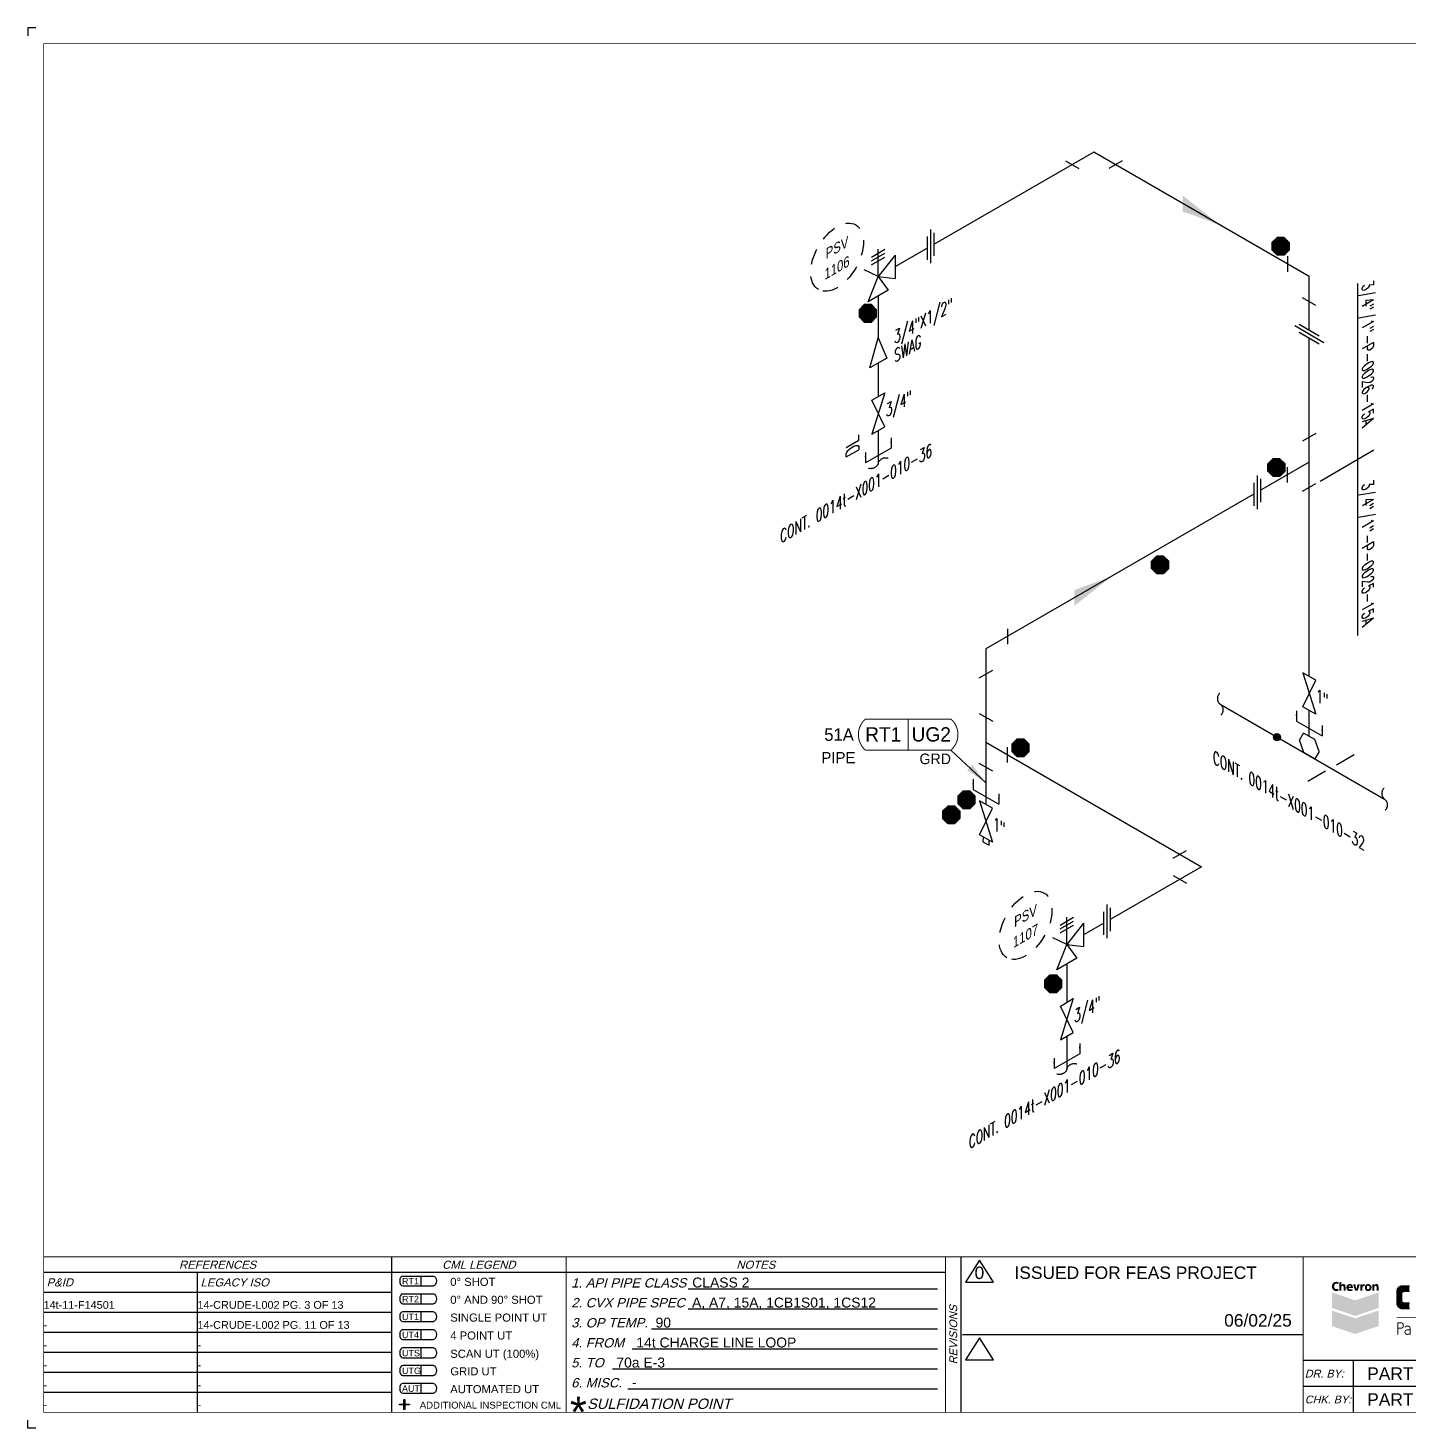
# Model space of a CAD drawing. Header units: inches. Extents: x 0 to 17.2, y 0 to 11.2.
# Drawn here: x 0 to 11.1, y 0 to 11.25 of the extents above; entities that cross this region are included whole.
import ezdxf
from ezdxf.enums import TextEntityAlignment as Align

# ---------------------------------------------------------------- set-up
doc = ezdxf.new("R2010")
doc.units = ezdxf.units.IN
doc.header["$MEASUREMENT"] = 0
doc.linetypes.add('HIDDEN2', pattern=[0.1875, 0.125, -0.0625])
for name, color, linetype in [('BORDER', 3, 'Continuous'), ('BORDERTEXT', 7, 'Continuous'), ('Continuation', 7, 'Continuous'), ('DL', 20, 'Continuous'), ('FITTINGS', 4, 'Continuous'), ('FLOW', 1, 'Continuous'), ('LOGO', 8, 'Continuous'), ('PART_PCML', 7, 'Continuous'), ('PART_SelectedCML_RT', 132, 'Continuous'), ('PIPE-ANNO', 150, 'HIDDEN2'), ('TEXT', 7, 'Continuous'), ('UNAS.PIPE', 251, 'Continuous')]:
    doc.layers.add(name, color=color, linetype=linetype)
doc.layers.add('PIPE', color=7, linetype='Continuous', lineweight=30)
doc.styles.add('CMLPAS', font='')
doc.styles.add('FEASStandard', font='arial.ttf')
doc.styles.add('ISO30', font='simplex.shx', dxfattribs={"width": 0.85, "oblique": 30, "height": 0.075})
doc.styles.add('PART_Standard', font='romans', dxfattribs={"width": 0.8, "height": 0.09})
doc.styles.add('Richmond', font='arial.ttf')
doc.styles.add('SIMPLEX', font='ROMANS')
doc.styles.get("Standard").update_dxf_attribs({"font": 'arial.ttf'})
doc.styles.get('CMLPAS').set_extended_font_data('Cordia New')
doc.dimstyles.new('Richmond', dxfattribs={"dimtxt": 0.18, "dimasz": 0.18, "dimexe": 0.18, "dimexo": 0.0625, "dimgap": 0.09, "dimtad": 0, "dimtih": 1, "dimtoh": 1, "dimdec": 4, "dimzin": 0, "dimdsep": 46, "dimtxsty": 'Richmond', "dimcen": 0.09, "dimadec": 0, "dimazin": 0, "dimtfac": 1, "dimtdec": 4, "dimtofl": 0, "dimtmove": 0, "dimatfit": 3, "dimfxl": 1, "dimtolj": 1, "dimtzin": 0, "dimarcsym": 0})
doc.dimstyles.get("Standard").update_dxf_attribs({"dimtxt": 0.18, "dimasz": 0.18, "dimexe": 0.18, "dimexo": 0.0625, "dimgap": 0.09, "dimtad": 0, "dimtih": 1, "dimtoh": 1, "dimdec": 4, "dimzin": 0, "dimdsep": 46, "dimtxsty": 'Standard', "dimcen": 0.09, "dimadec": 0, "dimazin": 0, "dimtfac": 1, "dimtdec": 4, "dimtofl": 0, "dimtmove": 0, "dimatfit": 3, "dimfxl": 1, "dimtolj": 1, "dimtzin": 0, "dimarcsym": 0})

# ---------------------------------------------------------------- blocks, each defined once
blk = doc.blocks.new('2_WELD_SINGLE_00')
at = {"linetype": 'ByBlock', "lineweight": -2}
h = blk.add_hatch(color=0, dxfattribs=at)
edge = h.paths.add_edge_path()
edge.add_arc((0, 0), 0.0286, 0, 360)
at = {"color": 0, "linetype": 'ByBlock', "lineweight": -2}
blk.add_circle((0, 0), 0.0286, dxfattribs=at)
blk = doc.blocks.new('4_SUPPORT_I-BEAM_30')
at = {"color": 0, "linetype": 'ByBlock', "lineweight": -2}
for p, q in [((-0.044, 0.025), (-0.186, 0.107)), ((0.186, -0.107), (0.044, -0.025))]:
    blk.add_line(p, q, dxfattribs=at)
blk = doc.blocks.new('1_Cont_330')
at = {"layer": 'Continuation', "style": 'PART_Standard', "oblique": 330, "width": 0.8}
blk.add_attdef('CONT.', (0, 0), '', height=0.09, rotation=330, dxfattribs=at)
blk = doc.blocks.new('1_Text_330')
at = {"layer": 'TEXT', "style": 'PART_Standard', "oblique": 330, "width": 0.8}
blk.add_attdef('3/4"', (0, 0), '', height=0.09, rotation=330, dxfattribs=at)
blk = doc.blocks.new('Border')
h = blk.add_hatch(color=256)
h.dxf.hatch_style = 1
h.paths.add_polyline_path([(3.147, 0.317), (3.11, 0.317), (3.11, 0.31), (3.147, 0.31), (3.147, 0.273), (3.154, 0.273), (3.154, 0.31), (3.191, 0.31), (3.191, 0.317), (3.154, 0.317), (3.154, 0.354), (3.147, 0.354)])
at = {"layer": 'LOGO', "lineweight": 0}
h = blk.add_hatch(color=164, dxfattribs=at)
edge = h.paths.add_edge_path()
edge.add_spline(control_points=[(10.659, 1.229), (10.656, 1.227), (10.65, 1.225), (10.642, 1.225), (10.618, 1.225), (10.605, 1.242), (10.605, 1.262), (10.605, 1.287), (10.622, 1.3), (10.643, 1.3), (10.652, 1.3), (10.656, 1.298), (10.659, 1.297), (10.659, 1.297), (10.656, 1.282), (10.656, 1.282), (10.653, 1.284), (10.65, 1.285), (10.644, 1.285), (10.634, 1.285), (10.623, 1.279), (10.623, 1.263), (10.623, 1.248), (10.632, 1.241), (10.644, 1.241), (10.649, 1.241), (10.652, 1.241), (10.656, 1.243), (10.656, 1.243), (10.659, 1.229), (10.659, 1.229)], knot_values=[0, 0, 0, 0, 1, 1, 1, 2, 2, 2, 3, 3, 3, 4, 4, 4, 5, 5, 5, 6, 6, 6, 7, 7, 7, 8, 8, 8, 9, 9, 9, 10, 10, 10, 10], degree=3, periodic=0)
h = blk.add_hatch(color=164, dxfattribs=at)
edge = h.paths.add_edge_path()
edge.add_spline(control_points=[(10.698, 1.282), (10.692, 1.282), (10.685, 1.279), (10.682, 1.274), (10.682, 1.274), (10.682, 1.274), (10.682, 1.274), (10.682, 1.274), (10.682, 1.3), (10.682, 1.3), (10.682, 1.3), (10.666, 1.294), (10.666, 1.294), (10.666, 1.294), (10.666, 1.228), (10.666, 1.228), (10.666, 1.228), (10.682, 1.228), (10.682, 1.228), (10.682, 1.228), (10.682, 1.259), (10.682, 1.259), (10.682, 1.263), (10.685, 1.268), (10.691, 1.268), (10.697, 1.268), (10.699, 1.263), (10.699, 1.256), (10.699, 1.256), (10.699, 1.228), (10.699, 1.228), (10.699, 1.228), (10.715, 1.228), (10.715, 1.228), (10.715, 1.228), (10.715, 1.259), (10.715, 1.259), (10.715, 1.275), (10.708, 1.282), (10.698, 1.282)], knot_values=[0, 0, 0, 0, 1, 1, 1, 2, 2, 2, 3, 3, 3, 4, 4, 4, 5, 5, 5, 6, 6, 6, 7, 7, 7, 8, 8, 8, 9, 9, 9, 10, 10, 10, 11, 11, 11, 12, 12, 12, 13, 13, 13, 13], degree=3, periodic=0)
h = blk.add_hatch(color=164, dxfattribs=at)
edge = h.paths.add_edge_path(flags=16)
edge.add_spline(control_points=[(10.758, 1.26), (10.758, 1.264), (10.756, 1.271), (10.749, 1.271), (10.742, 1.271), (10.739, 1.265), (10.739, 1.26), (10.739, 1.26), (10.758, 1.26), (10.758, 1.26)], knot_values=[0, 0, 0, 0, 1, 1, 1, 2, 2, 2, 3, 3, 3, 3], degree=3, periodic=0)
edge = h.paths.add_edge_path()
edge.add_spline(control_points=[(10.739, 1.249), (10.74, 1.242), (10.745, 1.238), (10.754, 1.238), (10.759, 1.238), (10.765, 1.24), (10.769, 1.242), (10.769, 1.242), (10.771, 1.23), (10.771, 1.23), (10.765, 1.227), (10.758, 1.225), (10.751, 1.225), (10.732, 1.225), (10.722, 1.237), (10.722, 1.254), (10.722, 1.271), (10.733, 1.282), (10.75, 1.282), (10.767, 1.282), (10.774, 1.27), (10.774, 1.254), (10.774, 1.253), (10.774, 1.25), (10.774, 1.249), (10.774, 1.249), (10.739, 1.249), (10.739, 1.249)], knot_values=[0, 0, 0, 0, 1, 1, 1, 2, 2, 2, 3, 3, 3, 4, 4, 4, 5, 5, 5, 6, 6, 6, 7, 7, 7, 8, 8, 8, 9, 9, 9, 9], degree=3, periodic=0)
blk.add_hatch(color=164, dxfattribs=at).paths.add_polyline_path([(10.793, 1.228), (10.775, 1.28), (10.793, 1.28), (10.802, 1.243), (10.803, 1.243), (10.812, 1.28), (10.83, 1.28), (10.812, 1.228)])
h = blk.add_hatch(color=164, dxfattribs=at)
edge = h.paths.add_edge_path()
edge.add_spline(control_points=[(10.834, 1.263), (10.834, 1.271), (10.834, 1.276), (10.834, 1.28), (10.834, 1.28), (10.849, 1.28), (10.849, 1.28), (10.849, 1.28), (10.849, 1.27), (10.849, 1.27), (10.849, 1.27), (10.85, 1.27), (10.85, 1.27), (10.852, 1.278), (10.857, 1.281), (10.863, 1.281), (10.865, 1.281), (10.866, 1.281), (10.868, 1.281), (10.868, 1.281), (10.868, 1.266), (10.868, 1.266), (10.867, 1.266), (10.864, 1.266), (10.862, 1.266), (10.855, 1.265), (10.852, 1.261), (10.851, 1.256), (10.85, 1.255), (10.85, 1.254), (10.85, 1.252), (10.85, 1.252), (10.85, 1.228), (10.85, 1.228), (10.85, 1.228), (10.834, 1.228), (10.834, 1.228), (10.834, 1.228), (10.834, 1.263), (10.834, 1.263)], knot_values=[0, 0, 0, 0, 1, 1, 1, 2, 2, 2, 3, 3, 3, 4, 4, 4, 5, 5, 5, 6, 6, 6, 7, 7, 7, 8, 8, 8, 9, 9, 9, 10, 10, 10, 11, 11, 11, 12, 12, 12, 13, 13, 13, 13], degree=3, periodic=0)
h = blk.add_hatch(color=164, dxfattribs=at)
edge = h.paths.add_edge_path(flags=16)
edge.add_spline(control_points=[(10.908, 1.254), (10.908, 1.262), (10.905, 1.27), (10.897, 1.27), (10.889, 1.27), (10.886, 1.262), (10.886, 1.254), (10.886, 1.245), (10.889, 1.238), (10.897, 1.238), (10.905, 1.238), (10.908, 1.245), (10.908, 1.254)], knot_values=[0, 0, 0, 0, 1, 1, 1, 2, 2, 2, 3, 3, 3, 4, 4, 4, 4], degree=3, periodic=0)
edge = h.paths.add_edge_path()
edge.add_spline(control_points=[(10.924, 1.254), (10.924, 1.237), (10.914, 1.225), (10.897, 1.225), (10.88, 1.225), (10.87, 1.237), (10.87, 1.254), (10.87, 1.271), (10.88, 1.282), (10.897, 1.282), (10.914, 1.282), (10.924, 1.271), (10.924, 1.254)], knot_values=[0, 0, 0, 0, 1, 1, 1, 2, 2, 2, 3, 3, 3, 4, 4, 4, 4], degree=3, periodic=0)
h = blk.add_hatch(color=164, dxfattribs=at)
edge = h.paths.add_edge_path()
edge.add_spline(control_points=[(10.931, 1.263), (10.931, 1.27), (10.931, 1.275), (10.931, 1.28), (10.931, 1.28), (10.946, 1.28), (10.946, 1.28), (10.946, 1.28), (10.946, 1.273), (10.946, 1.273), (10.946, 1.273), (10.946, 1.273), (10.946, 1.273), (10.948, 1.276), (10.954, 1.282), (10.963, 1.282), (10.973, 1.282), (10.98, 1.275), (10.98, 1.259), (10.98, 1.259), (10.98, 1.228), (10.98, 1.228), (10.98, 1.228), (10.964, 1.228), (10.964, 1.228), (10.964, 1.228), (10.964, 1.257), (10.964, 1.257), (10.964, 1.263), (10.962, 1.268), (10.956, 1.268), (10.951, 1.268), (10.949, 1.265), (10.948, 1.262), (10.947, 1.261), (10.947, 1.259), (10.947, 1.258), (10.947, 1.258), (10.947, 1.228), (10.947, 1.228), (10.947, 1.228), (10.931, 1.228), (10.931, 1.228), (10.931, 1.228), (10.931, 1.263), (10.931, 1.263)], knot_values=[0, 0, 0, 0, 1, 1, 1, 2, 2, 2, 3, 3, 3, 4, 4, 4, 5, 5, 5, 6, 6, 6, 7, 7, 7, 8, 8, 8, 9, 9, 9, 10, 10, 10, 11, 11, 11, 12, 12, 12, 13, 13, 13, 14, 14, 14, 15, 15, 15, 15], degree=3, periodic=0)
h = blk.add_hatch(color=150, dxfattribs=at)
h.set_gradient(color1=(0, 127, 255), color2=(0, 59, 117), rotation=45, one_color=1, tint=0.23, name='HEMISPHERICAL')
h.paths.add_polyline_path([(10.605, 1.089), (10.605, 1.214), (10.793, 1.151)])
h = blk.add_hatch(color=142, dxfattribs=at)
h.set_gradient(color1=(0, 153, 204), color2=(0, 57, 77), rotation=75, one_color=1, tint=0.15, name='INVCYLINDER')
h.paths.add_polyline_path([(10.98, 1.214), (10.793, 1.151), (10.605, 1.089), (10.793, 1.026), (10.98, 1.089)])
h = blk.add_hatch(color=242, dxfattribs=at)
h.set_gradient(color1=(204, 0, 51), color2=(102, 0, 26), rotation=45, one_color=1, tint=0.2, name='HEMISPHERICAL')
h.paths.add_polyline_path([(10.605, 0.944), (10.605, 1.069), (10.793, 1.006)])
h = blk.add_hatch(color=1, dxfattribs=at)
h.set_gradient(color1=(255, 0, 0), color2=(87, 0, 0), rotation=75, one_color=1, tint=0.17, name='INVCYLINDER')
h.paths.add_polyline_path([(10.98, 1.069), (10.793, 1.006), (10.605, 0.944), (10.793, 0.881), (10.98, 0.944)])
blk.add_line((5.432, 1.244), (7.435, 1.244))
for points in [[(5.43, 1.083), (7.435, 1.083)], [(5.136, 0.922), (7.435, 0.922)], [(4.982, 0.762), (7.435, 0.762)], [(4.822, 0.601), (7.435, 0.601)], [(3.147, 0.317), (3.147, 0.354), (3.154, 0.354), (3.154, 0.317)], [(4.947, 0.44), (7.435, 0.44)], [(3.147, 0.31), (3.11, 0.31), (3.11, 0.317), (3.147, 0.317)], [(3.154, 0.31), (3.154, 0.273), (3.147, 0.273), (3.147, 0.31)], [(3.154, 0.317), (3.191, 0.317), (3.191, 0.31), (3.154, 0.31)]]:
    blk.add_lwpolyline(points)
at = {"layer": 'BORDER'}
for p, q in [((7.625, 0.25), (7.625, 1.5)), ((7.5, 1.375), (0.25, 1.375)), ((1.487, 0.25), (1.487, 1.375)), ((1.487, 1.214), (0.25, 1.214)), ((3.048, 1.214), (1.487, 1.214)), ((1.487, 1.054), (0.25, 1.054)), ((3.048, 1.054), (1.487, 1.054)), ((1.487, 0.893), (0.25, 0.893)), ((3.048, 0.893), (1.487, 0.893)), ((1.487, 0.732), (0.25, 0.732)), ((3.048, 0.732), (1.487, 0.732)), ((1.487, 0.571), (0.25, 0.571)), ((3.048, 0.571), (1.487, 0.571)), ((12.25, 0.667), (10.375, 0.667)), ((10.775, 0.667), (10.775, 0.25)), ((12.25, 0.458), (10.375, 0.458)), ((1.487, 0.411), (0.25, 0.411)), ((3.048, 0.411), (1.487, 0.411))]:
    blk.add_line(p, q, dxfattribs=at)
at = {"layer": 'BORDER', "const_width": 0.005}
blk.add_lwpolyline([(0.25, 0.25), (17.25, 0.25), (17.25, 11.25), (0.25, 11.25)], close=True, dxfattribs=at)
at = {"layer": 'BORDER', "const_width": 0.00833}
for points in [[(17.25, 1.5), (0.25, 1.5)], [(3.048, 0.25), (3.048, 1.5)], [(4.45, 0.25), (4.45, 1.5)], [(7.5, 0.25), (7.5, 1.5)], [(10.375, 0.25), (10.375, 1.5)], [(7.634, 0.875), (10.375, 0.875)]]:
    blk.add_lwpolyline(points, dxfattribs=at)
at = {"layer": 'BORDERTEXT', "color": 7, "linetype": 'Continuous'}
for p, q in [((3.137, 1.346), (3.383, 1.346)), ((3.137, 1.267), (3.383, 1.267)), ((3.137, 1.202), (3.383, 1.202)), ((3.137, 1.123), (3.383, 1.123))]:
    blk.add_line(p, q, dxfattribs=at)
at = {"layer": 'BORDERTEXT'}
for p, q in [((3.283, 1.346), (3.283, 1.267)), ((3.283, 1.202), (3.283, 1.123)), ((3.283, 1.059), (3.283, 0.98)), ((3.283, 1.059), (3.283, 0.98)), ((3.283, 0.915), (3.283, 0.836)), ((3.283, 0.915), (3.283, 0.836)), ((3.283, 0.768), (3.283, 0.689)), ((3.283, 0.768), (3.283, 0.689)), ((3.283, 0.626), (3.283, 0.548)), ((3.283, 0.626), (3.283, 0.548)), ((3.283, 0.483), (3.283, 0.405)), ((3.283, 0.483), (3.283, 0.405))]:
    blk.add_line(p, q, dxfattribs=at)
at = {"layer": 'BORDERTEXT', "color": 7}
for p, q in [((3.383, 1.059), (3.137, 1.059)), ((3.137, 0.98), (3.383, 0.98)), ((3.383, 0.915), (3.137, 0.915)), ((3.137, 0.836), (3.383, 0.836)), ((3.383, 0.768), (3.137, 0.768)), ((3.137, 0.689), (3.383, 0.689)), ((3.383, 0.626), (3.137, 0.626)), ((3.137, 0.548), (3.383, 0.548)), ((3.383, 0.483), (3.137, 0.483)), ((3.137, 0.405), (3.383, 0.405))]:
    blk.add_line(p, q, dxfattribs=at)
at = {"layer": 'BORDERTEXT'}
for centre in [(3.137, 1.307), (3.137, 1.163), (3.137, 1.02), (3.137, 0.876), (3.137, 0.729), (3.137, 0.587), (3.137, 0.444)]:
    blk.add_ellipse(centre, major_axis=(0, -0.0394), ratio=0.624439, start_param=3.141593, end_param=6.283185, dxfattribs=at)
at = {"layer": 'BORDERTEXT', "extrusion": (0, 0, -1)}
for centre in [(3.383, 1.307), (3.383, 1.163), (3.383, 1.02), (3.383, 0.876), (3.383, 0.729), (3.383, 0.587), (3.383, 0.444)]:
    blk.add_ellipse(centre, major_axis=(0, -0.0394), ratio=0.624439, start_param=3.141593, end_param=6.283185, dxfattribs=at)
at = {"layer": 'LOGO'}
for p, q in [((11.133, 1.109), (11.133, 1.242)), ((11.136, 1.103), (11.136, 1.248)), ((11.139, 1.099), (11.139, 1.252)), ((11.143, 1.096), (11.143, 1.255)), ((11.146, 1.094), (11.146, 1.257)), ((11.149, 1.091), (11.149, 1.26)), ((11.152, 1.09), (11.152, 1.261)), ((11.155, 1.088), (11.155, 1.263)), ((11.158, 1.087), (11.158, 1.264)), ((11.161, 1.086), (11.161, 1.265)), ((11.164, 1.086), (11.164, 1.265)), ((11.168, 1.085), (11.168, 1.266)), ((11.171, 1.216), (11.171, 1.266)), ((11.174, 1.22), (11.174, 1.266)), ((11.177, 1.222), (11.177, 1.266)), ((11.18, 1.223), (11.18, 1.266)), ((11.183, 1.224), (11.183, 1.266)), ((11.186, 1.224), (11.186, 1.266)), ((11.189, 1.224), (11.189, 1.266)), ((11.193, 1.224), (11.193, 1.266)), ((11.196, 1.224), (11.196, 1.266)), ((11.199, 1.224), (11.199, 1.266)), ((11.202, 1.224), (11.202, 1.266)), ((11.205, 1.224), (11.205, 1.266)), ((11.208, 1.224), (11.208, 1.266)), ((11.211, 1.224), (11.211, 1.266)), ((11.214, 1.224), (11.214, 1.266)), ((11.218, 1.224), (11.218, 1.266)), ((11.221, 1.224), (11.221, 1.266)), ((11.224, 1.224), (11.224, 1.266)), ((11.13, 1.118), (11.13, 1.233)), ((11.171, 1.085), (11.171, 1.136)), ((11.174, 1.085), (11.174, 1.132)), ((11.177, 1.085), (11.177, 1.13)), ((11.18, 1.085), (11.18, 1.128)), ((11.183, 1.085), (11.183, 1.128)), ((11.186, 1.085), (11.186, 1.127)), ((11.189, 1.085), (11.189, 1.127)), ((11.193, 1.085), (11.193, 1.127)), ((11.196, 1.085), (11.196, 1.127)), ((11.199, 1.085), (11.199, 1.127)), ((11.202, 1.085), (11.202, 1.127)), ((11.205, 1.085), (11.205, 1.127)), ((11.208, 1.085), (11.208, 1.127)), ((11.211, 1.085), (11.211, 1.127)), ((11.214, 1.085), (11.214, 1.127)), ((11.218, 1.085), (11.218, 1.127)), ((11.221, 1.085), (11.221, 1.127)), ((11.224, 1.085), (11.224, 1.127))]:
    blk.add_line(p, q, dxfattribs=at)
for points in [[(11.228, 1.127), (11.186, 1.127), (11.184, 1.128), (11.183, 1.128), (11.181, 1.128), (11.18, 1.129), (11.178, 1.129), (11.177, 1.13), (11.176, 1.131), (11.174, 1.132), (11.173, 1.133), (11.172, 1.134), (11.171, 1.135), (11.17, 1.136), (11.17, 1.138), (11.169, 1.139), (11.168, 1.141), (11.168, 1.142), (11.168, 1.144), (11.168, 1.145), (11.168, 1.206), (11.168, 1.208), (11.168, 1.209), (11.168, 1.211), (11.169, 1.213), (11.17, 1.214), (11.17, 1.215), (11.171, 1.217), (11.172, 1.218), (11.173, 1.219), (11.174, 1.22), (11.176, 1.221), (11.177, 1.222), (11.178, 1.223), (11.18, 1.223), (11.181, 1.224), (11.183, 1.224), (11.184, 1.224), (11.186, 1.224), (11.228, 1.224)], [(11.228, 1.266), (11.171, 1.266), (11.169, 1.266), (11.166, 1.266), (11.164, 1.265), (11.161, 1.265), (11.159, 1.264), (11.157, 1.263), (11.155, 1.263), (11.152, 1.261), (11.15, 1.26), (11.148, 1.259), (11.146, 1.258), (11.144, 1.256), (11.142, 1.255), (11.141, 1.253), (11.139, 1.251), (11.137, 1.249), (11.136, 1.247), (11.135, 1.245), (11.134, 1.243), (11.133, 1.241), (11.132, 1.238), (11.131, 1.236), (11.13, 1.234), (11.13, 1.231), (11.13, 1.229), (11.129, 1.227), (11.129, 1.224)], [(11.129, 1.225), (11.128, 1.209), (11.127, 1.192), (11.127, 1.176), (11.127, 1.16), (11.128, 1.144), (11.129, 1.127), (11.129, 1.127), (11.129, 1.125), (11.13, 1.122), (11.13, 1.12), (11.13, 1.117), (11.131, 1.115), (11.132, 1.112), (11.133, 1.11), (11.134, 1.108), (11.135, 1.106), (11.136, 1.104), (11.137, 1.102), (11.139, 1.1), (11.141, 1.098), (11.142, 1.097), (11.144, 1.095), (11.146, 1.093), (11.148, 1.092), (11.15, 1.091), (11.152, 1.09), (11.155, 1.089), (11.157, 1.088), (11.159, 1.087), (11.161, 1.086), (11.164, 1.086), (11.166, 1.085), (11.169, 1.085), (11.171, 1.085), (11.228, 1.085)]]:
    blk.add_lwpolyline(points, dxfattribs=at)
for points, const_width in [([(12.024, 1.015), (11.127, 1.015)], 0.00625), ([(11.136, 0.974), (11.136, 0.875)], 0.00773)]:
    blk.add_lwpolyline(points, dxfattribs=dict(at, const_width=const_width))
at = {"layer": 'LOGO', "const_width": 0.00773}
for points in [[(11.14, 0.97), (11.162, 0.97, -0.414214), (11.179, 0.953), (11.179, 0.944, -0.414214), (11.162, 0.927), (11.14, 0.927)], [(11.233, 0.915), (11.212, 0.913, 0.396573), (11.192, 0.895), (11.192, 0.891, 0.414214), (11.216, 0.878), (11.233, 0.881)], [(11.193, 0.933), (11.193, 0.933, -0.313861), (11.208, 0.944), (11.219, 0.944, -0.382974), (11.234, 0.922), (11.234, 0.875, -0.382974)]]:
    blk.add_lwpolyline(points, format="xyb", dxfattribs=at)
at = {"layer": 'BORDERTEXT', "style": 'FEASStandard', "oblique": 15}
for s, p in [('REFERENCES', (1.649, 1.437)), ('CML LEGEND', (3.749, 1.437)), ('NOTES', (5.975, 1.437))]:
    blk.add_text(s, height=0.065, dxfattribs=at).set_placement(p, align=Align.MIDDLE)
for s, height, p in [('P&ID', 0.065, (0.275, 1.295)), ('LEGACY ISO', 0.065, (1.512, 1.295)), ('DR. BY:', 0.0625, (10.387, 0.562)), ('CHK. BY:', 0.0625, (10.387, 0.354))]:
    blk.add_text(s, height=height, dxfattribs=at).set_placement(p, align=Align.MIDDLE_LEFT)
at = {"layer": 'BORDERTEXT', "style": 'FEASStandard'}
for s, height, p in [('RT1', 0.0518, (3.131, 1.279)), ('0%%D SHOT', 0.0648, (3.519, 1.267)), ('RT2', 0.0518, (3.131, 1.135)), ('0%%D AND 90%%D SHOT', 0.0648, (3.519, 1.123)), ('UT1', 0.0518, (3.131, 0.992)), ('SINGLE POINT UT', 0.0648, (3.519, 0.98)), ('4 POINT UT', 0.0648, (3.519, 0.836)), ('UT4', 0.0518, (3.131, 0.847)), ('UTS', 0.0518, (3.131, 0.701)), ('SCAN UT (100%%%)', 0.0648, (3.519, 0.689)), ('UTG', 0.0518, (3.131, 0.559)), ('GRID UT', 0.0648, (3.519, 0.548)), ('AUT', 0.0518, (3.131, 0.416)), ('AUTOMATED UT', 0.0648, (3.519, 0.405)), ('ADDITIONAL INSPECTION CML', 0.055, (3.274, 0.281))]:
    blk.add_text(s, height=height, dxfattribs=at).set_placement(p)
at = {"layer": 'BORDERTEXT', "style": 'FEASStandard', "oblique": 15}
for s, height, p in [('1. API PIPE CLASS', 0.075, (4.491, 1.254)), ('2. CVX PIPE SPEC', 0.075, (4.491, 1.094)), ('3. OP TEMP.', 0.075, (4.491, 0.933)), ('4. FROM ', 0.075, (4.491, 0.772)), ('5. TO ', 0.075, (4.491, 0.612)), ('6. MISC. ', 0.075, (4.491, 0.451)), ('SULFIDATION POINT', 0.08333, (4.619, 0.278))]:
    blk.add_text(s, height=height, dxfattribs=at).set_placement(p)
blk.add_text('REVISIONS', height=0.0625, rotation=90, dxfattribs=at).set_placement((7.562, 0.875), align=Align.MIDDLE)
at = {"layer": 'BORDERTEXT', "insert": (4.481, 0.378), "char_height": 0.25, "attachment_point": 1, "style": 'FEASStandard'}
blk.add_mtext('*', dxfattribs=at)
blk = doc.blocks.new('BORDER TEXT')
at = {"layer": 'BORDERTEXT'}
for tag, p, height, style in [('API_PIPE_CLASS', (5.464, 1.254), 0.08, 'Richmond'), ('MATERIAL1', (12.263, 1.211), 0.08, 'Richmond'), ('P&ID_#1', (0.25, 1.083), 0.0625, 'FEASStandard'), ('LINE_#1', (1.487, 1.083), 0.0625, 'FEASStandard'), ('CVX_PIPE_SPEC', (5.462, 1.093), 0.08, 'Richmond'), ('OP_TEMP', (5.169, 0.932), 0.08, 'Richmond'), ('MATERIAL2', (12.263, 1.04), 0.08, 'Richmond'), ('P&ID_#2', (0.25, 0.922), 0.0625, 'FEASStandard'), ('LINE_#2', (1.487, 0.922), 0.0625, 'FEASStandard'), ('MATERIAL3', (12.263, 0.868), 0.08, 'Richmond'), ('P&ID_#3', (0.25, 0.762), 0.0625, 'FEASStandard'), ('LINE_#3', (1.487, 0.762), 0.0625, 'FEASStandard'), ('FROM', (5.015, 0.772), 0.08, 'Richmond'), ('TO', (4.854, 0.611), 0.08, 'Richmond'), ('MATERIAL4', (12.263, 0.696), 0.08, 'Richmond'), ('P&ID_#4', (0.25, 0.601), 0.0625, 'FEASStandard'), ('LINE_#4', (1.487, 0.601), 0.0625, 'FEASStandard'), ('MATERIAL5', (12.263, 0.525), 0.08, 'Richmond'), ('P&ID_#5', (0.25, 0.44), 0.0625, 'FEASStandard'), ('LINE_#5', (1.487, 0.44), 0.0625, 'FEASStandard'), ('MISC', (4.979, 0.451), 0.08, 'Richmond'), ('INSULATION', (12.928, 0.414), 0.0625, 'FEASStandard'), ('P&ID_#6', (0.25, 0.28), 0.0625, 'FEASStandard'), ('LINE_#6', (1.487, 0.28), 0.0625, 'FEASStandard'), ('PWHT', (12.928, 0.281), 0.0625, 'FEASStandard')]:
    blk.add_attdef(tag, p, '', height=height, dxfattribs=dict(at, style=style))
at = {"layer": 'BORDERTEXT', "style": 'FEASStandard'}
for tag, p in [('DR.BY', (11.075, 0.562)), ('DR.BY_DATE', (11.95, 0.562)), ('CHK_BY', (11.075, 0.354)), ('CHK._BY_DATE', (11.95, 0.354))]:
    blk.add_attdef(tag, text='', height=0.1, dxfattribs=at).set_placement(p, align=Align.MIDDLE_CENTER)
at = {"layer": 'BORDERTEXT', "style": 'PART_Standard', "width": 0.8}
for tag, p in [('PLANT_NUMBER', (13.938, 0.384)), ('SYSTEM_NUMBER', (14.812, 0.384)), ('CIRCUIT_NUMBER', (15.688, 0.384)), ('SHEET_NUMBER', (16.5, 0.384)), ('REVISION', (17.062, 0.384))]:
    blk.add_attdef(tag, text='', height=0.15, dxfattribs=at).set_placement(p, align=Align.MIDDLE_CENTER)
blk = doc.blocks.new('1_BREAK-PIPE_PIPE_00')
at = {"color": 0, "linetype": 'ByBlock', "lineweight": -2}
for centre, major_axis in [((0.03, -0.092), (0, 0.101)), ((-0.03, 0.092), (0, -0.101))]:
    blk.add_ellipse(centre, major_axis=major_axis, ratio=0.711978, start_param=0.427466, end_param=3.141593, dxfattribs=at)
blk = doc.blocks.new('1_Tilde_00')
at = {"layer": 'PIPE-ANNO', "xscale": -0.5000000000000001, "yscale": 0.5, "zscale": 0.5}
blk.add_blockref('1_BREAK-PIPE_PIPE_00', (0, 0), dxfattribs=at)
blk = doc.blocks.new('2_TEE_THREAD_30')
at = {"color": 0, "linetype": 'ByBlock', "lineweight": -2}
for p, q in [((0.054, 0.232), (-0.054, 0.17)), ((0.174, 0.163), (0.174, 0.038)), ((-0.054, -0.232), (0.054, -0.17))]:
    blk.add_line(p, q, dxfattribs=at)
blk = doc.blocks.new('2_ELBOW_THREAD_30')
at = {"color": 0, "linetype": 'ByBlock', "lineweight": -2}
for p, q in [((0.174, 0.163), (0.174, 0.038)), ((-0.054, -0.232), (0.054, -0.17))]:
    blk.add_line(p, q, dxfattribs=at)
blk = doc.blocks.new('2_UNION_THREAD_30')
at = {"color": 0, "linetype": 'ByBlock', "lineweight": -2}
blk.add_wipeout([(-0.027, -0.109), (0.027, -0.078), (0.027, 0.109), (-0.027, 0.078)], dxfattribs=at)
for p, q in [((0, 0.135), (0, -0.135)), ((-0.027, 0.078), (-0.027, -0.109)), ((0.027, 0.109), (0.027, -0.078))]:
    blk.add_line(p, q, dxfattribs=at)
blk = doc.blocks.new('*U87')
at = {"layer": 'PIPE-ANNO', "linetype": 'Continuous'}
for p, q in [((0.39, -1.191), (0.39, 1.637)), ((0.087, 0.05), (0.52, 0.3))]:
    blk.add_line(p, q, dxfattribs=at)
at = {"layer": 'TEXT', "style": 'PART_Standard', "oblique": 330, "width": 0.8}
blk.add_attdef('SPEC_1_330/330', (0.426, 1.624), '', height=0.09, rotation=270, dxfattribs=at)
blk.add_attdef('SPEC_2_330/330', text='', height=0.09, rotation=270, dxfattribs=at).set_placement((0.426, -1.13), align=Align.RIGHT)
blk = doc.blocks.new('1_ARROW_FLOW_30')
at = {"color": 0, "linetype": 'ByBlock'}
blk.add_solid([(-0.15, -0.15), (0.15, 0.087), (-0.15, -0.023)], dxfattribs=at)
blk = doc.blocks.new('2_ELBOW_THREAD_330')
at = {"color": 0, "linetype": 'ByBlock', "lineweight": -2}
for p, q in [((0.174, -0.163), (0.174, -0.038)), ((0.054, -0.232), (-0.054, -0.17))]:
    blk.add_line(p, q, dxfattribs=at)
blk = doc.blocks.new('2_PLUG_PIPE_30')
at = {"color": 0, "linetype": 'ByBlock', "lineweight": -2}
blk.add_wipeout([(0, 0.023), (0, -0.023), (0.055, -0.013), (0.055, 0.004), (0.09, 0.024), (0.09, 0.08), (0.055, 0.06), (0.055, 0.077)], dxfattribs=at)
for p, q in [((0.055, 0.077), (0, 0.023)), ((0, 0.023), (0, -0.023)), ((0.09, 0.08), (0.055, 0.06)), ((0.055, 0.077), (0.055, -0.013)), ((0.055, 0.004), (0.09, 0.024)), ((0.09, 0.024), (0.09, 0.08)), ((0, -0.023), (0.055, -0.013))]:
    blk.add_line(p, q, dxfattribs=at)
blk = doc.blocks.new('1_ID-BUBBLE_INSTRUMENT_30')
at = {"color": 0, "linetype": 'ByBlock', "lineweight": -2}
blk.add_ellipse((0, 0), major_axis=(-0.15, -0.26), ratio=0.57735, dxfattribs=at)
at = {"color": 0, "linetype": 'ByBlock', "lineweight": -2, "oblique": 30}
for tag, p in [('INST.TYPE', (-0.019, 0.067)), ('NUM', (-0.019, -0.094))]:
    blk.add_attdef(tag, text='', height=0.075, rotation=30, dxfattribs=at).set_placement(p, align=Align.MIDDLE_CENTER)
blk = doc.blocks.new('1_Text_30')
at = {"layer": 'TEXT', "style": 'PART_Standard', "oblique": 30, "width": 0.8}
blk.add_attdef('TEXT', (0, 0), '', height=0.09, rotation=30, dxfattribs=at)
blk = doc.blocks.new('2_REDUCER_THREAD_SWAGE_30')
at = {"color": 0, "linetype": 'ByBlock', "lineweight": -2}
blk.add_wipeout([(-0.174, -0.178), (0, 0), (-0.174, -0.022)], dxfattribs=at)
blk.add_lwpolyline([(-0.174, -0.178), (0, 0), (-0.174, -0.022), (-0.174, -0.178)], close=True, dxfattribs=at)
blk = doc.blocks.new('1_Cont_30')
at = {"layer": 'Continuation', "style": 'PART_Standard', "oblique": 30, "width": 0.8}
blk.add_attdef('CONT', (0, 0), '', height=0.09, rotation=30, dxfattribs=at)
blk = doc.blocks.new('1_Tilde_30')
at = {"layer": 'PIPE-ANNO', "xscale": -0.5000000000000001, "yscale": 0.5000000000000001, "zscale": 0.5000000000000001, "rotation": 114.4010914305396}
blk.add_blockref('1_BREAK-PIPE_PIPE_00', (0, 0), dxfattribs=at)
blk = doc.blocks.new('DL_Vert_330')
at = {"layer": 'DL', "style": 'ISO30', "oblique": 330, "width": 0.85}
blk.add_text('DL', height=0.1, rotation=90, dxfattribs=at).set_placement((0, 0))
blk = doc.blocks.new('3_VALVE_THREAD_PSV_30')
at = {"color": 0, "linetype": 'ByBlock', "lineweight": -2}
blk.add_wipeout([(-0.081, -0.203), (0, 0), (0.135, 0.172), (0.135, -0.016), (0, 0), (0.081, -0.109)], dxfattribs=at)
for p, q in [((-0.054, 0.156), (0.054, 0.219)), ((-0.054, 0.125), (0.054, 0.187)), ((-0.054, 0.094), (0.054, 0.156)), ((0, 0), (0, 0.219)), ((0.135, 0.172), (0, 0)), ((0.135, 0.172), (0.135, -0.016)), ((-0.081, -0.203), (0, 0)), ((0, 0), (0.135, -0.016)), ((0, 0), (0.081, -0.109)), ((0.081, -0.109), (-0.081, -0.203))]:
    blk.add_line(p, q, dxfattribs=at)
blk = doc.blocks.new('PART_PCML')
blk.add_hatch(color=0).paths.add_polyline_path([(-0.07, -0.029), (-0.029, -0.07), (0.029, -0.07), (0.07, -0.029), (0.07, 0.029), (0.029, 0.07), (-0.029, 0.07), (-0.07, 0.029)])
at = {"color": 7, "const_width": 0.009}
blk.add_lwpolyline([(-0.07, 0.029), (-0.029, 0.07), (0.029, 0.07), (0.07, 0.029), (0.07, -0.029), (0.029, -0.07), (-0.029, -0.07), (-0.07, -0.029), (-0.07, 0.029), (-0.029, 0.07)], dxfattribs=at)
at = {"color": 18, "true_color": 0x000000}
blk.add_lwpolyline([(-0.029, 0.07), (-0.07, 0.029), (-0.07, -0.029), (-0.029, -0.07), (0.029, -0.07), (0.07, -0.029), (0.07, 0.029), (0.029, 0.07)], close=True, dxfattribs=at)
at = {"color": 7, "true_color": 0xffffff, "style": 'SIMPLEX', "width": 0.8, "flags": 1}
for tag, p in [('CIRCUIT', (-0.094, 0.089)), ('DM', (-0.053, -0.133)), ('TYPE', (-0.075, -0.204))]:
    blk.add_attdef(tag, p, '', height=0.0586, dxfattribs=at)
at = {"color": 7, "true_color": 0xffffff, "style": 'SIMPLEX', "width": 0.8}
blk.add_attdef('DMDISP', text='', height=0.0586, dxfattribs=at).set_placement((0, 0), align=Align.MIDDLE_CENTER)
blk = doc.blocks.new('CMLPAS')
at = {"const_width": 0.008}
blk.add_lwpolyline([(0.063, 0.125, 0.454441), (0.063, -0.125), (0.75, -0.125, 0.454441), (0.75, 0.125)], format="xyb", close=True, dxfattribs=at)
blk.add_lwpolyline([(0.406, -0.125), (0.406, 0.125)], dxfattribs=at)
at = {"style": 'CMLPAS', "flags": 1}
for tag, p in [('STATE', (0.75, 0.623)), ('DL', (0.75, 0.482)), ('CIRCUIT', (0.75, 0.341)), ('SUBSINTERVAL(MONTHS)', (-0.025, -0.335)), ('OLD_ID', (0.75, -0.337)), ('OLD_NDE', (0.75, -0.478)), ('OLD_ENTY', (0.741, -0.636)), ('SIZE', (0.747, -0.761)), ('SPEC', (0.747, -0.902)), ('JUSTIFY', (0.747, -1.043)), ('COMMENTS', (0.747, -1.185)), ('OLD_ASSET', (0.75, -1.326)), ('SCHED', (0.737, -1.469)), ('NOM_THICK', (0.752, -1.61)), ('CORR_ALLOW', (0.763, -1.745)), ('TML_STATUS', (0.772, -1.878)), ('FLOW_ORDER', (0.778, -2.13))]:
    blk.add_attdef(tag, text='', height=0.1, dxfattribs=at).set_placement(p, align=Align.MIDDLE_RIGHT)
at = {"style": 'CMLPAS'}
for tag, height, p in [('CHILD', 0.25, (0.75, 0.269)), ('###', 0.115, (0.75, 0.002)), ('ACCESS', 0.085, (0.75, -0.195))]:
    blk.add_attdef(tag, text='', height=height, dxfattribs=at).set_placement(p, align=Align.MIDDLE_RIGHT)
at = {"color": 152, "style": 'CMLPAS'}
for tag, height, p in [('SPECIAL', 0.085, (0.405, 0.19)), ('DM-TYPE', 0.1, (-0.03, 0)), ('COMP', 0.09, (-0.017, -0.185))]:
    blk.add_attdef(tag, text='', height=height, dxfattribs=at).set_placement(p, align=Align.MIDDLE_RIGHT)
at = {"style": 'CMLPAS'}
blk.add_attdef('NDE', text='', height=0.115, dxfattribs=at).set_placement((0.206, 0.002), align=Align.MIDDLE_CENTER)
blk = doc.blocks.new('*U85')
at = {"color": 20, "linetype": 'ByBlock', "ltscale": 0.7}
blk.add_line((-0.103, 0.122), (0.103, 0.003), dxfattribs=at)
for points in [[(-0.103, 0.204), (-0.103, 0.122)], [(0.103, 0.086), (0.103, 0.003)]]:
    blk.add_leader(points, dimstyle='Richmond', override={"dimasz": 0.04, "dimgap": 0.09, "dimtad": 0}, dxfattribs=at)
blk = doc.blocks.new('*U83')
at = {"color": 20, "linetype": 'ByBlock', "ltscale": 0.7}
blk.add_line((0.103, 0.122), (-0.103, 0.003), dxfattribs=at)
for points in [[(0.103, 0.204), (0.103, 0.122)], [(-0.103, 0.086), (-0.103, 0.003)]]:
    blk.add_leader(points, dimstyle='Richmond', override={"dimasz": 0.04, "dimgap": 0.09, "dimtad": 0}, dxfattribs=at)

msp = doc.modelspace()

# ---------------------------------------------------------------- linework, layer by layer
for p, q in [((0, 11.25), (0, 11.188)), ((0.062, 11.25), (0, 11.25)), ((0, 0), (0, 0.062)), ((0.062, 0), (0, 0))]:
    msp.add_line(p, q)
at = {"layer": 'BORDERTEXT'}
for points in [[(7.647, 1.349), (7.534, 1.173), (7.76, 1.173)], [(7.647, 0.724), (7.534, 0.548), (7.76, 0.548)]]:
    msp.add_lwpolyline(points, close=True, dxfattribs=at)
at = {"layer": 'PIPE'}
for p, q in [((8.566, 10.253), (6.834, 9.253)), ((10.298, 9.253), (8.566, 10.253)), ((6.834, 9.253), (6.834, 8.289)), ((10.298, 5.767), (10.298, 9.253)), ((10.298, 7.76), (7.7, 6.26)), ((7.7, 6.26), (7.7, 5.01)), ((9.432, 4.51), (8.35, 3.885)), ((8.35, 3.885), (8.35, 3.421))]:
    msp.add_line(p, q, dxfattribs=at)
at = {"layer": 'PIPE-ANNO'}
for p, q in [((6.834, 9.253), (6.66, 9.334)), ((8.35, 3.885), (8.176, 3.966))]:
    msp.add_line(p, q, dxfattribs=at)
at = {"layer": 'UNAS.PIPE'}
for p, q in [((6.834, 8.289), (6.834, 7.753)), ((9.583, 5.816), (10.904, 5.053)), ((10.298, 5.403), (10.298, 5.767)), ((8.35, 3.421), (8.35, 2.885))]:
    msp.add_line(p, q, dxfattribs=at)

# ---------------------------------------------------------------- block references
for name, p in [('DL_Vert_330', (6.677, 7.846)), ('1_Tilde_30', (6.834, 7.753)), ('1_Tilde_00', (9.583, 5.816)), ('1_Tilde_00', (10.904, 5.053)), ('1_Tilde_30', (8.35, 2.885))]:
    msp.add_blockref(name, p)
at = {"layer": 'BORDERTEXT'}
ref = msp.add_blockref('BORDER TEXT', (-0.125, -0.125), dxfattribs=at)
ref.add_attrib('CHK_BY', 'PART', dxfattribs={"height": 0.1, "style": 'FEASStandard'}).set_placement((10.95, 0.229), align=Align.MIDDLE_CENTER)
ref.add_attrib('DR.BY', 'PART', dxfattribs={"height": 0.1, "style": 'FEASStandard'}).set_placement((10.95, 0.437), align=Align.MIDDLE_CENTER)
ref.add_attrib('MISC', '-', (4.854, 0.326), dxfattribs={"height": 0.08, "style": 'Richmond'})
ref.add_attrib('TO', '70a E-3', (4.729, 0.486), dxfattribs={"height": 0.08, "style": 'Richmond'})
ref.add_attrib('FROM', '14t CHARGE LINE LOOP', (4.89, 0.647), dxfattribs={"height": 0.08, "style": 'Richmond'})
ref.add_attrib('OP_TEMP', '90', (5.044, 0.807), dxfattribs={"height": 0.08, "style": 'Richmond'})
ref.add_attrib('CVX_PIPE_SPEC', 'A, A7, 15A, 1CB1S01, 1CS12', (5.337, 0.968), dxfattribs={"height": 0.08, "style": 'Richmond'})
ref.add_attrib('API_PIPE_CLASS', 'CLASS 2', (5.339, 1.129), dxfattribs={"height": 0.08, "style": 'Richmond'})
ref.add_attrib('LINE_#6', '-', (1.362, 0.155), dxfattribs={"height": 0.0625, "style": 'FEASStandard'})
ref.add_attrib('LINE_#5', '-', (1.362, 0.315), dxfattribs={"height": 0.0625, "style": 'FEASStandard'})
ref.add_attrib('LINE_#4', '-', (1.362, 0.476), dxfattribs={"height": 0.0625, "style": 'FEASStandard'})
ref.add_attrib('LINE_#3', '-', (1.362, 0.637), dxfattribs={"height": 0.0625, "style": 'FEASStandard'})
ref.add_attrib('LINE_#2', '14-CRUDE-L002 PG. 11 OF 13', (1.362, 0.797), dxfattribs={"height": 0.0625, "style": 'FEASStandard'})
ref.add_attrib('LINE_#1', '14-CRUDE-L002 PG. 3 OF 13', (1.362, 0.958), dxfattribs={"height": 0.0625, "style": 'FEASStandard'})
ref.add_attrib('P&ID_#6', '-', (0.125, 0.155), dxfattribs={"height": 0.0625, "style": 'FEASStandard'})
ref.add_attrib('P&ID_#5', '-', (0.125, 0.315), dxfattribs={"height": 0.0625, "style": 'FEASStandard'})
ref.add_attrib('P&ID_#4', '-', (0.125, 0.476), dxfattribs={"height": 0.0625, "style": 'FEASStandard'})
ref.add_attrib('P&ID_#3', '-', (0.125, 0.637), dxfattribs={"height": 0.0625, "style": 'FEASStandard'})
ref.add_attrib('P&ID_#2', '-', (0.125, 0.797), dxfattribs={"height": 0.0625, "style": 'FEASStandard'})
ref.add_attrib('P&ID_#1', '14t-11-F14501', (0.125, 0.958), dxfattribs={"height": 0.0625, "style": 'FEASStandard'})
at = {"layer": 'Continuation'}
for p in [(6.046, 7.107), (7.561, 2.239)]:
    msp.add_blockref('1_Cont_30', p, dxfattribs=at).add_auto_attribs({'CONT': 'CONT. 0014t-X001-010-36'})
at = {"layer": 'FITTINGS', "xscale": -1}
for name, p, rotation in [('2_ELBOW_THREAD_30', (8.566, 10.253), 59.99999999999994), ('2_TEE_THREAD_30', (7.7, 5.51), 180)]:
    msp.add_blockref(name, p, dxfattribs=dict(at, rotation=rotation))
msp.add_blockref('2_ELBOW_THREAD_30', (10.298, 9.253), dxfattribs=at)
at = {"layer": 'FITTINGS'}
for name, p, rotation in [('2_TEE_THREAD_30', (10.298, 7.76), 180), ('2_ELBOW_THREAD_330', (9.432, 4.51), 239.9999999999999)]:
    msp.add_blockref(name, p, dxfattribs=dict(at, rotation=rotation))
msp.add_blockref('2_ELBOW_THREAD_30', (7.7, 6.26), dxfattribs=at)
at = {"layer": 'FITTINGS', "xscale": -1, "yscale": -1, "rotation": 59.99999999999994}
msp.add_blockref('2_PLUG_PIPE_30', (7.7, 4.801), dxfattribs=at)
at = {"layer": 'FLOW', "yscale": -1}
msp.add_blockref('1_ARROW_FLOW_30', (9.432, 9.753), dxfattribs=at)
at = {"layer": 'FLOW'}
msp.add_blockref('1_ARROW_FLOW_30', (8.56, 6.756), dxfattribs=at)
at = {"layer": 'PART_PCML', "color": 13}
for p, values in [((10.068, 9.496), {'DMDISP': '85A'}), ((9.099, 6.936), {'DMDISP': '85A'}), ((7.977, 5.465), {'DMDISP': '85B'})]:
    msp.add_blockref('PART_PCML', p, dxfattribs=at).add_auto_attribs(values)
at = {"layer": 'PART_PCML', "color": 96}
msp.add_blockref('PART_PCML', (7.421, 4.927), dxfattribs=at).add_auto_attribs({'DMDISP': '51A'})
at = {"layer": 'PART_SelectedCML_RT'}
msp.add_blockref('CMLPAS', (6.668, 5.572), dxfattribs=at).add_auto_attribs({'###': 'UG2', 'NDE': 'RT1', 'DM-TYPE': '51A', 'COMP': 'PIPE', 'ACCESS': 'GRD'})
at = {"layer": 'PIPE-ANNO'}
for p, values in [((6.503, 9.408), {'INST.TYPE': 'PSV', 'NUM': '1106'}), ((8.018, 4.039), {'INST.TYPE': 'PSV', 'NUM': '1107'})]:
    msp.add_blockref('1_ID-BUBBLE_INSTRUMENT_30', p, dxfattribs=at).add_auto_attribs(values)
at = {"layer": 'UNAS.PIPE'}
msp.add_blockref('2_WELD_SINGLE_00', (10.039, 5.552), dxfattribs=at)

# ---------------------------------------------------------------- texts
at = {"layer": 'BORDERTEXT', "style": 'FEASStandard'}
msp.add_text('ISSUED FOR FEAS PROJECT', height=0.1, dxfattribs=at).set_placement((8.903, 1.248), align=Align.MIDDLE_CENTER)
for tag, text, p in [('0', '', (7.647, 1.247)), ('06/02/25', '-', (9.886, 0.865))]:
    msp.add_attdef(tag, text=text, height=0.1, dxfattribs=at).set_placement(p, align=Align.MIDDLE_CENTER)

# ---------------------------------------------------------------- leaders
at = {"layer": 'PART_SelectedCML_RT'}
msp.add_leader([(7.7, 5.185), (7.418, 5.447)], dimstyle='Standard', dxfattribs=at)

# ---------------------------------------------------------------- next in the draw order: linework, layer by layer
at = {"layer": 'PIPE'}
msp.add_line((7.7, 5.51), (9.432, 4.51), dxfattribs=at)

# ---------------------------------------------------------------- next in the draw order: wipeouts: each hides what was drawn before it
for points, layer in [([(10.247, 5.796), (10.35, 5.737), (10.298, 5.903), (10.35, 6.01), (10.247, 6.069), (10.298, 5.903)], 'FITTINGS'), ([(10.255, 5.428), (10.219, 5.526), (10.253, 5.584), (10.342, 5.533), (10.377, 5.435), (10.342, 5.378)], 'UNAS.PIPE')]:
    msp.add_wipeout(points).dxf.layer = layer

# ---------------------------------------------------------------- next in the draw order: linework, layer by layer
at = {"layer": 'FITTINGS'}
msp.add_lwpolyline([(10.247, 5.796), (10.35, 6.01), (10.247, 6.069), (10.35, 5.737)], close=True, dxfattribs=at)
at = {"layer": 'UNAS.PIPE', "linetype": 'Continuous'}
for p, q in [((10.219, 5.526), (10.253, 5.584)), ((10.255, 5.428), (10.219, 5.526)), ((10.342, 5.533), (10.253, 5.584)), ((10.377, 5.435), (10.342, 5.533)), ((10.342, 5.378), (10.255, 5.428)), ((10.377, 5.435), (10.342, 5.378))]:
    msp.add_line(p, q, dxfattribs=at)

# ---------------------------------------------------------------- next in the draw order: block references
at = {"layer": 'BORDER'}
msp.add_blockref('Border', (-0.125, -0.125), dxfattribs=at)
at = {"layer": 'Continuation'}
msp.add_blockref('1_Cont_330', (9.523, 5.344), dxfattribs=at).add_auto_attribs({'CONT.': 'CONT. 0014t-X001-010-32'})
at = {"layer": 'DL'}
msp.add_blockref('*U85', (10.298, 5.558), dxfattribs=at)
at = {"layer": 'UNAS.PIPE'}
msp.add_blockref('1_Text_330', (10.355, 5.841), dxfattribs=at).add_auto_attribs({'3/4"': '1"'})
at = {"layer": 'UNAS.PIPE', "xscale": -1, "rotation": 180}
msp.add_blockref('4_SUPPORT_I-BEAM_30', (10.472, 5.302), dxfattribs=at)

# ---------------------------------------------------------------- next in the draw order: block references
at = {"layer": 'FITTINGS'}
for name, p in [('2_UNION_THREAD_30', (7.255, 9.496)), ('2_UNION_THREAD_30', (9.88, 7.518)), ('2_UNION_THREAD_30', (8.672, 4.071)), ('3_VALVE_THREAD_PSV_30', (8.35, 3.885))]:
    msp.add_blockref(name, p, dxfattribs=at)
at = {"layer": 'FITTINGS', "rotation": 59.99999999999999}
msp.add_blockref('2_UNION_THREAD_30', (10.298, 8.791), dxfattribs=at)
at = {"layer": 'FITTINGS', "xscale": -1, "rotation": 299.9999999999999}
msp.add_blockref('2_REDUCER_THREAD_SWAGE_30', (6.834, 8.759), dxfattribs=at)

# ---------------------------------------------------------------- next in the draw order: wipeouts: each hides what was drawn before it
for points, layer in [([(7.649, 4.767), (7.752, 4.707), (7.7, 4.873), (7.752, 4.98), (7.649, 5.039), (7.7, 4.873)], 'FITTINGS'), ([(6.886, 8.046), (6.783, 7.987), (6.834, 8.153), (6.783, 8.26), (6.886, 8.319), (6.834, 8.153)], 'UNAS.PIPE'), ([(8.401, 3.178), (8.298, 3.119), (8.35, 3.285), (8.298, 3.391), (8.401, 3.451), (8.35, 3.285)], 'UNAS.PIPE')]:
    msp.add_wipeout(points).dxf.layer = layer

# ---------------------------------------------------------------- next in the draw order: linework, layer by layer
at = {"layer": 'FITTINGS'}
msp.add_lwpolyline([(7.649, 4.767), (7.752, 4.98), (7.649, 5.039), (7.752, 4.707)], close=True, dxfattribs=at)
at = {"layer": 'UNAS.PIPE'}
for points in [[(6.886, 8.046), (6.783, 8.26), (6.886, 8.319), (6.783, 7.987)], [(8.401, 3.178), (8.298, 3.391), (8.401, 3.451), (8.298, 3.119)]]:
    msp.add_lwpolyline(points, close=True, dxfattribs=at)

# ---------------------------------------------------------------- next in the draw order: block references
at = {"layer": 'DL'}
for name, p in [('*U83', (6.834, 7.753)), ('*U85', (7.7, 5.01)), ('*U83', (8.35, 2.885))]:
    msp.add_blockref(name, p, dxfattribs=at)
at = {"layer": 'PART_PCML', "color": 13}
for p, values in [((10.034, 7.718), {'DMDISP': '85B'}), ((7.543, 5.048), {'DMDISP': '85A'}), ((8.24, 3.57), {'DMDISP': '85A'})]:
    msp.add_blockref('PART_PCML', p, dxfattribs=at).add_auto_attribs(values)
at = {"layer": 'PIPE-ANNO'}
msp.add_blockref('*U87', (10.298, 7.559), dxfattribs=at).add_auto_attribs({'SPEC_2_330/330': '3/4"/1"-P-0025-15A', 'SPEC_1_330/330': '3/4"/1"-P-0026-15A'})
at = {"layer": 'TEXT'}
for p, values in [((6.961, 8.709), {'TEXT': '3/4"X1/2"'}), ((6.961, 8.559), {'TEXT': 'SWAG'})]:
    msp.add_blockref('1_Text_30', p, dxfattribs=at).add_auto_attribs(values)
at = {"layer": 'UNAS.PIPE'}
ref = msp.add_blockref('1_Text_30', (6.894, 8.12), dxfattribs=at)
ref.add_attrib('TEXT', '3/4"', (6.894, 8.12), dxfattribs={"height": 0.09, "rotation": 30, "style": 'PART_Standard', "oblique": 30, "width": 0.8})
msp.add_blockref('1_Text_330', (7.757, 4.811), dxfattribs=at).add_auto_attribs({'3/4"': '1"'})
ref = msp.add_blockref('1_Text_30', (8.41, 3.252), dxfattribs=at)
ref.add_attrib('TEXT', '3/4"', (8.41, 3.252), dxfattribs={"height": 0.09, "rotation": 30, "style": 'PART_Standard', "oblique": 30, "width": 0.8})

# ---------------------------------------------------------------- next in the draw order: block references
at = {"layer": 'FITTINGS'}
msp.add_blockref('3_VALVE_THREAD_PSV_30', (6.834, 9.253), dxfattribs=at)

# ---------------------------------------------------------------- next in the draw order: block references
at = {"layer": 'PART_PCML', "color": 13}
msp.add_blockref('PART_PCML', (6.75, 8.957), dxfattribs=at).add_auto_attribs({'DMDISP': '85A'})

doc.saveas('drawing.dxf')
